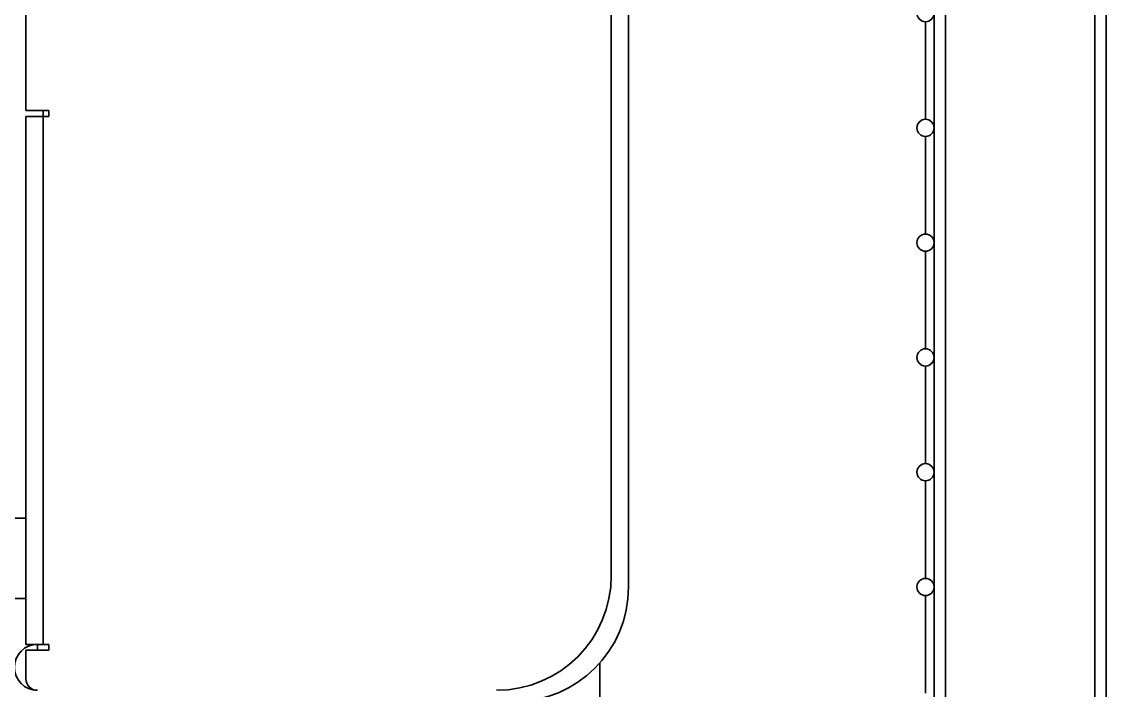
# Model space of a CAD drawing. Header units: millimetres. Extents: x 0 to 420, y 0 to 297.
# Drawn here: x 258.44 to 260.33, y 145.767 to 146.932 of the extents above; entities that cross this region are included whole.
import ezdxf

# ---------------------------------------------------------------- set-up
doc = ezdxf.new("R2010")
doc.units = ezdxf.units.MM

msp = doc.modelspace()

# ---------------------------------------------------------------- linework, layer by layer
at = {"color": 7, "linetype": 'Continuous', "lineweight": 35}
for p, q in [((260.0295, 144.9473), (260.0295, 150.5473)), ((260.0495, 144.9473), (260.0495, 150.5473)), ((260.3095, 144.9473), (260.3095, 150.5473)), ((260.3295, 144.9473), (260.3295, 150.5473)), ((259.497, 149.5473), (259.497, 145.9473)), ((259.467, 145.9673), (259.467, 147.3173)), ((258.447, 147.2173), (258.447, 146.7773)), ((260.0145, 146.9323), (260.0145, 146.7623)), ((258.447, 146.7773), (258.487, 146.7773)), ((258.447, 145.8473), (258.447, 146.7673)), ((258.447, 146.7673), (258.477, 146.7673)), ((258.477, 146.7773), (258.477, 146.7673)), ((258.477, 146.7673), (258.477, 145.8473)), ((258.487, 146.7673), (258.477, 146.7673)), ((258.487, 146.7773), (258.487, 146.7673)), ((260.0145, 146.7323), (260.0145, 146.5623)), ((260.0145, 146.5323), (260.0145, 146.3623)), ((260.0145, 146.3323), (260.0145, 146.1623)), ((260.0145, 146.1323), (260.0145, 145.9623)), ((258.447, 146.0673), (258.387, 146.0673)), ((258.447, 145.9273), (258.387, 145.9273)), ((260.0145, 145.9323), (260.0145, 145.7623)), ((258.477, 145.8473), (258.447, 145.8473)), ((258.447, 145.8373), (258.447, 145.7873)), ((258.487, 145.8373), (258.447, 145.8373)), ((258.467, 145.8373), (258.467, 145.8473)), ((258.477, 145.8473), (258.487, 145.8473)), ((258.487, 145.8473), (258.487, 145.8373)), ((259.447, 145.7473), (259.447, 145.815))]:
    msp.add_line(p, q, dxfattribs=at)
for centre in [(260.0145, 146.9473), (260.0145, 146.7473), (260.0145, 146.5473), (260.0145, 146.3473), (260.0145, 146.1473), (260.0145, 145.9473)]:
    msp.add_circle(centre, 0.015, dxfattribs=at)
for centre, radius, start, end in [((259.267, 145.9673), 0.2, 270, 0), ((259.297, 145.9473), 0.2, 270, 0), ((258.467, 145.8073), 0.04, 90, 270), ((258.467, 145.7873), 0.02, 180, 270)]:
    msp.add_arc(centre, radius, start, end, dxfattribs=at)

doc.saveas('drawing.dxf')
